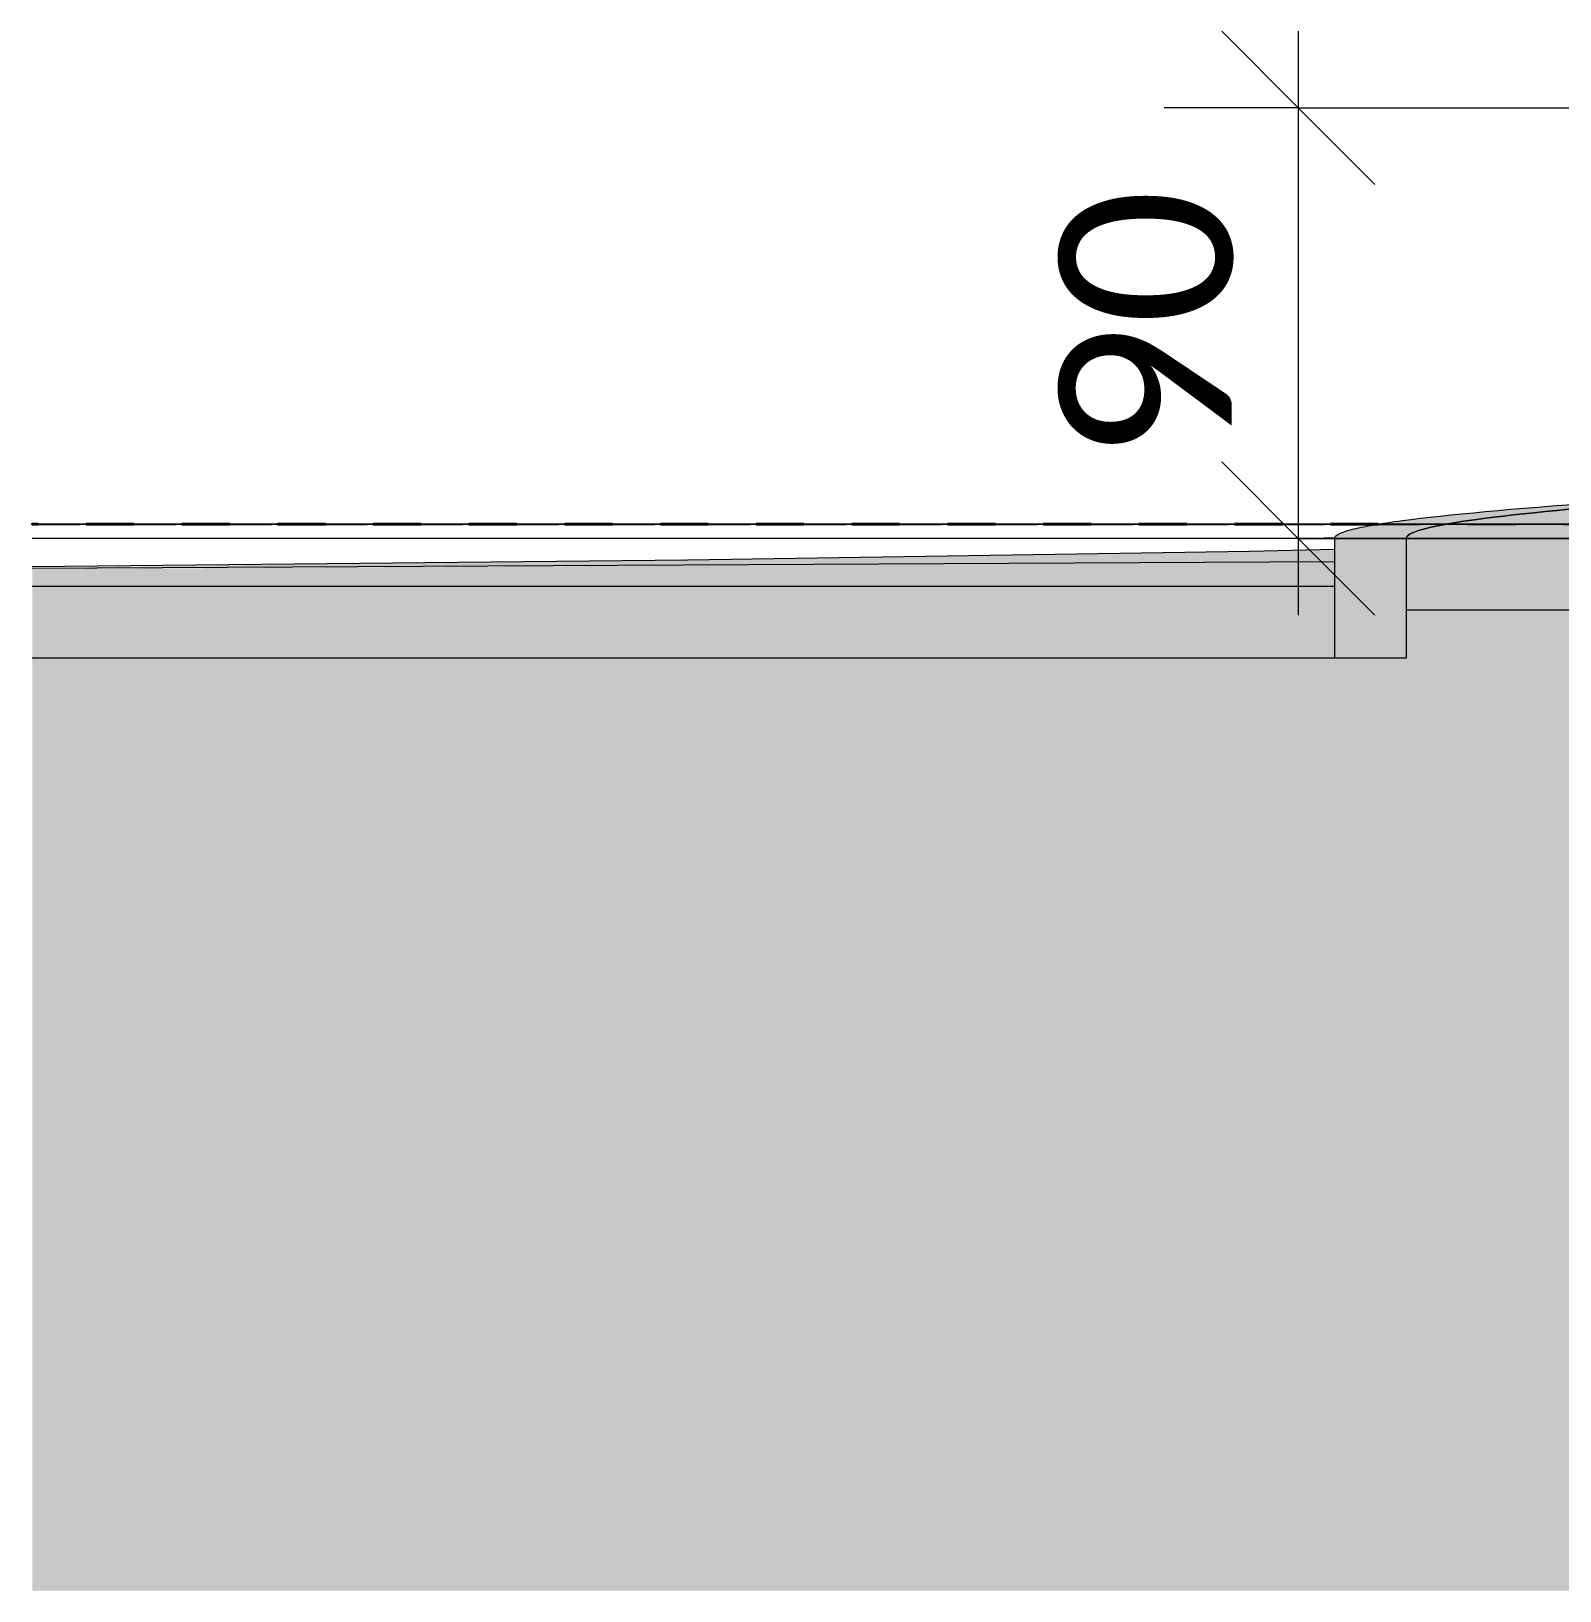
# Model space of a CAD drawing. Header units: metres. Extents: x -5 to 264, y -2 to 18.
# Drawn here: x -5.031 to -1.837, y -2.249 to 1.01 of the extents above; entities that cross this region are included whole.
import ezdxf

# ---------------------------------------------------------------- set-up
doc = ezdxf.new("R2010")
doc.units = ezdxf.units.M
for name, pattern in [('IMPORT-Center 1_4_ _3_', [0.01325, 0.00635, -0.0023, 0.0023, -0.0023]), ('IMPORT-Grid Line', [0.022225, 0.0127, -0.003175, 0.003175, -0.003175]), ('IMPORT-IMPORT-_Traço - ponto _2_', [0.016, 0.012, -0.002, 0, -0.002])]:
    doc.linetypes.add(name, pattern=pattern)
for name, color, linetype, lineweight in [('A-ANNO-DIMS', 7, 'Continuous', 5), ('A-ANNO-DIMS-200', 7, 'Continuous', 5), ('A-DETL-1', 7, 'Continuous', 20), ('A-DETL-3', 7, 'Continuous', 15), ('A-FLOR', 7, 'Continuous', 9), ('A-FLOR-2', 7, 'Continuous', 20), ('G-ANNO-SYMB-1', 7, 'IMPORT-Center 1_4_ _3_', 25)]:
    doc.layers.add(name, color=color, linetype=linetype, lineweight=lineweight)
for name, color, linetype, lineweight, true_color in [('A-DETL-4', 7, 'IMPORT-IMPORT-_Traço - ponto _2_', 40, 0x4c2626), ('A-DETL-5', 9, 'Continuous', 5, 0x808080), ('A-DETL-GENF-1', 7, 'Continuous', 5, 0xb8a087), ('A-FLOR-PATT-1', 7, 'Continuous', 9, 0x74756c), ('A-FLOR-PATT-2', 7, 'Continuous', 20, 0xd8dad9), ('A-FLOR-PATT-3', 7, 'Continuous', 20, 0xc0c0c0), ('ENT-ARQ-EP-101-PLA-R01-ESTUDO_dwg-1', 1, 'Continuous', 9, 0xff0000), ('S-GRID-1', 7, 'IMPORT-Grid Line', 5, 0x007ca5)]:
    doc.layers.add(name, color=color, linetype=linetype, lineweight=lineweight, true_color=true_color)
doc.styles.add('Calibri_2', font='calibri.ttf', dxfattribs={"height": 0.36})
doc.dimstyles.new('_Linear__M_MM_1_8mm', dxfattribs={"dimscale": 0.3048, "dimtxt": 0.423845, "dimasz": 1.049869, "dimexe": 0.918635, "dimexo": 0.0625, "dimgap": 0, "dimtad": 1, "dimdec": 1, "dimlfac": 100, "dimrnd": 0.1, "dimdsep": 46, "dimtxsty": 'Calibri_2', "dimblk1": 'OBLIQUE', "dimblk2": 'OBLIQUE', "dimsah": 1, "dimcen": 0.09, "dimdle": 0.524934, "dimazin": 0, "dimtfac": 1, "dimtdec": 4, "dimtix": 1, "dimtmove": 0, "dimatfit": 3, "dimfxl": 5.249344, "dimfxlon": 1, "dimtvp": 1, "dimtolj": 1, "dimtzin": 0, "dimlwd": 5, "dimlwe": 5, "dimarcsym": 2})

# ---------------------------------------------------------------- blocks, each defined once
blk = doc.blocks.new('ENT-ARQ-EP-101-PLA-R01-ESTUDO_dwg-4489889-CORTE A_A')
at = {"layer": 'A-DETL-3'}
blk.add_line((-5.0289, -0.02), (-2.2164, -0.02), dxfattribs=at)
blk.add_line((-5.0289, -0.02), (-2.2164, -0.02), dxfattribs=at)
at = {"layer": 'A-DETL-4'}
blk.add_line((-2.2164, -0.02), (-5.0289, -0.02), dxfattribs=at)
at = {"layer": 'A-DETL-5'}
for p, q in [((-5.0289, -0.02), (-4.1421, -0.02)), ((-5.0289, -0.02), (-2.9482, -0.02)), ((-5.0289, -0.02), (-2.2164, -0.02)), ((-5.0289, -0.02), (-2.2164, -0.02)), ((-4.6397, -0.02), (-5.0289, -0.02)), ((-5.0289, -0.02), (-3.6333, -0.02))]:
    blk.add_line(p, q, dxfattribs=at)
at = {"layer": 'A-FLOR'}
for p, q in [((-2.2164, -0.02), (-5.0289, -0.02)), ((-5.0289, -0.02), (-2.2164, -0.02)), ((-2.2164, -0.02), (-5.0289, -0.02)), ((-5.0289, -0.02), (-2.2164, -0.02))]:
    blk.add_line(p, q, dxfattribs=at)
for points, knots in [([(-2.2173, -0.02), (-2.2863, -0.02), (-2.6198, -0.02), (-3.4627, -0.02), (-4.3394, -0.02), (-4.8929, -0.02), (-5.0312, -0.02)], [-0.9074843, -0.9074843, -0.9074843, -0.9074843, -0.875, -0.75, -0.5, -0.4114093, -0.4114093, -0.4114093, -0.4114093]), ([(-3.2665, -0.02), (-3.3953, -0.02), (-3.7995, -0.02), (-4.3988, -0.02), (-4.8429, -0.02), (-5.0311, -0.02)], [-0.8076923, -0.8076923, -0.8076923, -0.8076923, -0.75, -0.625, -0.5264076, -0.5264076, -0.5264076, -0.5264076]), ([(-5.0311, -0.02), (-4.8429, -0.02), (-4.3988, -0.02), (-3.6561, -0.02), (-2.9011, -0.02), (-2.416, -0.02), (-2.2166, -0.02)], [-0.4735872, -0.4735872, -0.4735872, -0.4735872, -0.375, -0.25, -0.125, -0.0383808, -0.0383808, -0.0383808, -0.0383808]), ([(-2.2166, -0.02), (-2.6627, -0.02), (-3.6097, -0.02), (-4.5401, -0.02), (-5.0296, -0.02)], [-0.393165, -0.393165, -0.393165, -0.393165, -0.25, -0.0872646, -0.0872646, -0.0872646, -0.0872646]), ([(-5.0296, -0.02), (-4.5401, -0.02), (-3.6097, -0.02), (-2.6627, -0.02), (-2.2166, -0.02)], [-0.9127354, -0.9127354, -0.9127354, -0.9127354, -0.75, -0.606835, -0.606835, -0.606835, -0.606835]), ([(-5.0291, -0.02), (-4.2868, -0.02), (-3.348, -0.02), (-2.3928, -0.02), (-2.2167, -0.02)], [-0.8937438, -0.8937438, -0.8937438, -0.8937438, -0.5, -0.4112718, -0.4112718, -0.4112718, -0.4112718]), ([(-2.2167, -0.02), (-2.3928, -0.02), (-3.348, -0.02), (-4.2868, -0.02), (-5.0291, -0.02)], [-0.5887282, -0.5887282, -0.5887282, -0.5887282, -0.5, -0.1062562, -0.1062562, -0.1062562, -0.1062562]), ([(-4.8941, -0.02), (-4.8925, -0.02), (-4.8604, -0.02), (-4.8279, -0.02), (-4.7968, -0.02)], [-0.62585527, -0.62585527, -0.62585527, -0.62585527, -0.625, -0.60888949, -0.60888949, -0.60888949, -0.60888949]), ([(-3.3043, -0.02), (-3.2976, -0.02), (-3.2554, -0.02), (-3.213, -0.02), (-3.1771, -0.02)], [-0.37784282, -0.37784282, -0.37784282, -0.37784282, -0.375, -0.35985887, -0.35985887, -0.35985887, -0.35985887]), ([(-2.2167, -0.02), (-2.416, -0.02), (-2.7689, -0.02), (-3.1162, -0.02), (-3.2665, -0.02)], [-0.9616162, -0.9616162, -0.9616162, -0.9616162, -0.875, -0.8076923, -0.8076923, -0.8076923, -0.8076923]), ([(-2.3078, -0.02), (-2.3078, -0.02), (-2.2889, -0.02), (-2.241, -0.02), (-2.2198, -0.02)], [-1, -1, -1, -1, -0.875, -0.8038813, -0.8038813, -0.8038813, -0.8038813]), ([(-0.413, -0.02), (-0.5396, -0.02), (-0.7906, -0.02), (-1.2706, -0.02), (-1.794, -0.02), (-2.1411, -0.02), (-2.2837, -0.02), (-2.3078, -0.02), (-2.3078, -0.02)], [-1, -1, -1, -1, -0.875, -0.75, -0.5, -0.25, -0.125, 0, 0, 0, 0]), ([(-2.2575, -0.02), (-2.2639, -0.02), (-2.2723, -0.02), (-2.2794, -0.02), (-2.2814, -0.02)], [0.5235806, 0.5235806, 0.5235806, 0.5235806, 0.6153846, 0.6553191, 0.6553191, 0.6553191, 0.6553191]), ([(-2.1577, -0.02), (-2.1577, -0.02), (-2.1413, -0.02), (-2.1008, -0.02), (-2.085, -0.02)], [-1, -1, -1, -1, -0.875, -0.8141457, -0.8141457, -0.8141457, -0.8141457]), ([(-0.413, -0.02), (-0.5297, -0.02), (-0.7611, -0.02), (-1.2033, -0.02), (-1.6851, -0.02), (-2.0043, -0.02), (-2.1356, -0.02), (-2.1577, -0.02), (-2.1577, -0.02)], [-1, -1, -1, -1, -0.875, -0.75, -0.5, -0.25, -0.125, 0, 0, 0, 0]), ([(-2.085, -0.02), (-2.1008, -0.02), (-2.1413, -0.02), (-2.1577, -0.02), (-2.1577, -0.02)], [-0.1858543, -0.1858543, -0.1858543, -0.1858543, -0.125, 0, 0, 0, 0]), ([(-2.1577, -0.02), (-2.1577, -0.02), (-2.1356, -0.02), (-2.0043, -0.02), (-1.6851, -0.02), (-1.2033, -0.02), (-0.7611, -0.02), (-0.5297, -0.02), (-0.413, -0.02)], [-1, -1, -1, -1, -0.875, -0.75, -0.5, -0.25, -0.125, 0, 0, 0, 0])]:
    blk.add_open_spline(points, degree=3, knots=knots, dxfattribs=at)
for points in [[(-5.0289, -0.02), (-5.0191, -0.02), (-5.0093, -0.02), (-4.9995, -0.02)], [(-4.6957, -0.02), (-4.6595, -0.02), (-4.623, -0.02), (-4.5861, -0.02)], [(-4.4816, -0.02), (-4.4443, -0.02), (-4.4068, -0.02), (-4.3689, -0.02)], [(-4.252, -0.02), (-4.2165, -0.02), (-4.1808, -0.02), (-4.1447, -0.02)], [(-4.0176, -0.02), (-3.9829, -0.02), (-3.948, -0.02), (-3.9129, -0.02)], [(-3.7829, -0.02), (-3.7467, -0.02), (-3.7104, -0.02), (-3.6738, -0.02)], [(-3.546, -0.02), (-3.5069, -0.02), (-3.4677, -0.02), (-3.4282, -0.02)], [(-3.055, -0.02), (-3.0108, -0.02), (-2.9664, -0.02), (-2.9218, -0.02)], [(-2.7979, -0.02), (-2.753, -0.02), (-2.7079, -0.02), (-2.6627, -0.02)], [(-2.5355, -0.02), (-2.4904, -0.02), (-2.4451, -0.02), (-2.3997, -0.02)], [(-2.3025, -0.02), (-2.3061, -0.02), (-2.3078, -0.02), (-2.3078, -0.02)], [(-2.2854, -0.02), (-2.292, -0.02), (-2.2971, -0.02), (-2.3008, -0.02)], [(-2.2818, -0.02), (-2.2824, -0.02), (-2.2831, -0.02), (-2.2837, -0.02)], [(-2.2704, -0.02), (-2.2524, -0.02), (-2.2344, -0.02), (-2.2164, -0.02)], [(-2.2506, -0.02), (-2.2518, -0.02), (-2.253, -0.02), (-2.2542, -0.02)], [(-2.2185, -0.02), (-2.2301, -0.02), (-2.2407, -0.02), (-2.2501, -0.02)]]:
    blk.add_open_spline(points, degree=3, dxfattribs=at)
at = {"layer": 'G-ANNO-SYMB-1'}
blk.add_line((-5.0289, -0.02), (-0.413, -0.02), dxfattribs=at)
at = {"layer": 'S-GRID-1'}
for p in [(-2.2164, -0.02), (-2.2164, -0.02), (-2.2164, -0.02), (-2.2164, -0.02), (-2.2164, -0.02), (-2.2164, -0.02), (-2.2164, -0.02), (78.75, -0.02), (78.75, -0.02), (-2.2164, -0.02), (79.948, -0.02), (103.4583, -0.02), (103.4583, -0.02), (79.652, -0.02)]:
    blk.add_line(p, (-5.0289, -0.02), dxfattribs=at)
blk = doc.blocks.new('DIMBLOCK2-CORTE A_A')
at = {"layer": 'A-ANNO-DIMS-200', "lineweight": 9}
for p, q in [((-2.3834, 0.85), (-2.5434, 1.01)), ((-2.3834, 0.85), (-2.2234, 0.69)), ((-2.3834, -0.05), (-2.5434, 0.11)), ((-2.3834, -0.05), (-2.2234, -0.21))]:
    blk.add_line(p, q, dxfattribs=at)
at = {"layer": 'A-ANNO-DIMS-200'}
for p, q in [((-2.3834, 1.01), (-2.3834, -0.21)), ((-2.3834, 0.85), (-2.6634, 0.85)), ((-2.3834, 0.85), (-0.7834, 0.85)), ((-2.3834, -0.05), (-2.6634, -0.05)), ((-2.3834, -0.05), (-0.7834, -0.05))]:
    blk.add_line(p, q, dxfattribs=at)
at = {"layer": 'A-ANNO-DIMS-200', "color": 0, "insert": (-2.8824, 0.1118), "char_height": 0.36, "width": 0.691697, "attachment_point": 1, "rotation": 90, "line_spacing_factor": 1.158048, "style": 'Calibri_2'}
blk.add_mtext('90', dxfattribs=at)
blk = doc.blocks.new('_Oblique')
at = {"color": 0, "linetype": 'ByBlock', "lineweight": -2}
blk.add_line((-0.5, -0.5), (0.5, 0.5), dxfattribs=at)

msp = doc.modelspace()

# ---------------------------------------------------------------- hatches: boundary and pattern name
at = {"layer": 'A-DETL-GENF-1'}
h = msp.add_hatch(dxfattribs=at)
h.set_pattern_fill('FP_44', color=256, style=0, pattern_type=2)
h.set_pattern_definition([(45, (52.408, -4.548), (0, 1.79605), [1.27, -1.27]), (45, (52.745, -4.885), (0, 1.79605), [1.27, -1.27]), (45, (53.082, -5.222), (0, 1.79605), [1.27, -1.27]), (135, (52.408, -4.324), (-1.79605, 1e-16), [1.27, -1.27]), (135, (52.745, -3.987), (-1.79605, 1e-16), [1.27, -1.27]), (135, (53.082, -3.65), (-1.79605, 1e-16), [1.27, -1.27])])
h.paths.add_polyline_path([(76.3365, -2.2488), (103.4583, -2.2488), (103.4583, -1.45), (93.223, -1.45), (93.223, -0.9008), (90.763, -0.9008), (90.763, -0.15), (-0.223, -0.15), (-0.223, -0.2), (-2.1577, -0.2), (-2.1577, -0.3), (-5.0289, -0.3), (-5.0289, -2.2488), (72.9463, -2.2488)])
at = {"layer": 'A-FLOR-PATT-1'}
for points in [[(-2.1577, -0.3), (-2.1577, -0.05), (-2.3078, -0.05), (-2.3078, -0.3), (-2.2743, -0.3)], [(-2.1577, -0.2), (-0.223, -0.2), (-0.223, -0.05), (-2.1577, -0.05), (-2.1577, -0.127)], [(-2.4862, -0.3), (-2.3078, -0.3), (-2.3078, -0.15), (-5.0289, -0.15), (-5.0289, -0.3), (-2.6981, -0.3)]]:
    msp.add_hatch(color=256, dxfattribs=at).paths.add_polyline_path(points)
at = {"layer": 'A-FLOR-PATT-2'}
msp.add_hatch(color=256, dxfattribs=at).paths.add_polyline_path([(-1.003, -0.05), (-0.413, -0.0477), (-0.413, 0.1), (-1.2509, 0.0526), (-1.6386, 0.026), (-1.8772, 0.0053), (-2.0128, -0.0105), (-2.1051, -0.0263), (-2.1343, -0.0342), (-2.1518, -0.0421), (-2.1577, -0.05), (-1.0734, -0.05)])
h = msp.add_hatch(color=256, dxfattribs=at)
h.paths.add_polyline_path([(-2.1518, -0.0421), (-2.1518, -0.0421), (-2.2743, -0.0356)])
h.paths.add_polyline_path([(-2.0128, -0.0105), (-2.0128, -0.0105), (-2.0196, -0.0101)])
h.paths.add_polyline_path([(-2.3078, -0.05), (-2.1577, -0.05), (-2.1518, -0.0421), (-2.1343, -0.0342), (-2.1051, -0.0263), (-2.0128, -0.0105), (-1.8505, 0.0078), (-1.7021, 0.0211), (-1.7021, 0.0211), (-1.7587, 0.025), (-2.0319, 0.0025), (-2.1655, -0.0125), (-2.2562, -0.0275), (-2.2848, -0.035), (-2.3021, -0.0425)])
h.paths.add_polyline_path([(-1.6009, 0.0289), (-1.6009, 0.0289), (-1.6009, 0.0289)])
h.paths.add_polyline_path([(-1.7021, 0.0211), (-1.3746, 0.0447), (-0.8259, 0.0775), (-0.8612, 0.0775), (-1.4916, 0.0426), (-1.7587, 0.025), (-1.7021, 0.0211)])
h.paths.add_polyline_path([(-1.1213, 0.0605), (-1.1213, 0.0605), (-1.1213, 0.0605)])
at = {"layer": 'A-FLOR-PATT-3'}
msp.add_hatch(color=256, dxfattribs=at).paths.add_polyline_path([(-5.0289, -0.113), (-2.3078, -0.0975), (-2.3078, -0.0728), (-3.052, -0.0859), (-4.1391, -0.0999), (-5.0289, -0.1115), (-5.0289, -0.1128)])
h = msp.add_hatch(color=256, dxfattribs=at)
h.paths.add_polyline_path([(-3.5456, -0.15), (-2.3078, -0.15), (-2.3078, -0.0989), (-5.0289, -0.114), (-5.0289, -0.15), (-3.6441, -0.15)])
h.paths.add_polyline_path([(-3.1219, -0.137), (-3.1219, -0.137), (-3.0696, -0.137)])
h.paths.add_polyline_path([(-2.6981, -0.12), (-2.6981, -0.12), (-2.4862, -0.12)])

# ---------------------------------------------------------------- linework, layer by layer
at = {"layer": 'A-DETL-1'}
for p, q in [((-0.223, -0.2), (-2.1577, -0.2)), ((-2.1577, -0.2), (-2.1577, -0.3)), ((-2.1577, -0.3), (-5.0289, -0.3))]:
    msp.add_line(p, q, dxfattribs=at)
at = {"layer": 'A-FLOR'}
for p, q in [((-2.35, -0.05), (-5.0289, -0.05)), ((-2.3069, -0.0488), (-2.35, -0.05)), ((-2.307, -0.0489), (-2.35, -0.05)), ((-2.3078, -0.0989), (-5.0289, -0.113))]:
    msp.add_line(p, q, dxfattribs=at)
at = {"layer": 'A-FLOR', "flags": 128}
msp.add_lwpolyline([(-5.0289, -0.1082), (-3.6592, -0.0943), (-2.4854, -0.0764), (-2.3078, -0.0723)], dxfattribs=at)
at = {"layer": 'A-FLOR'}
for points, knots in [([(-2.1577, -0.05), (-2.1577, -0.0437), (-2.1356, -0.0312), (-2.0043, -0.0062), (-1.6851, 0.025), (-1.2033, 0.0562), (-0.7611, 0.0812), (-0.5297, 0.0937), (-0.413, 0.1)], [-1, -1, -1, -1, -0.875, -0.75, -0.5, -0.25, -0.125, 0, 0, 0, 0]), ([(-0.413, 0.1), (-0.5297, 0.0937), (-0.7611, 0.0812), (-1.2033, 0.0562), (-1.6851, 0.025), (-2.0043, -0.0062), (-2.1356, -0.0312), (-2.1577, -0.0437), (-2.1577, -0.05)], [-1, -1, -1, -1, -0.875, -0.75, -0.5, -0.25, -0.125, 0, 0, 0, 0]), ([(-2.3078, -0.05), (-2.3078, -0.0437), (-2.2837, -0.0312), (-2.1411, -0.0062), (-1.794, 0.025), (-1.2706, 0.0562), (-0.8386, 0.0788), (-0.6396, 0.0888), (-0.5643, 0.0925)], [-1, -1, -1, -1, -0.875, -0.75, -0.5, -0.25, -0.125, -0.05, -0.05, -0.05, -0.05])]:
    msp.add_open_spline(points, degree=3, knots=knots, dxfattribs=at)
at = {"layer": 'A-FLOR-2'}
for p, q in [((-0.413, -0.05), (-2.3078, -0.05)), ((-2.3078, -0.05), (-2.3078, -0.3)), ((-2.1577, -0.05), (-2.1577, -0.2)), ((-2.3078, -0.15), (-5.0289, -0.15))]:
    msp.add_line(p, q, dxfattribs=at)

# ---------------------------------------------------------------- block references
at = {"layer": 'ENT-ARQ-EP-101-PLA-R01-ESTUDO_dwg-1'}
msp.add_blockref('ENT-ARQ-EP-101-PLA-R01-ESTUDO_dwg-4489889-CORTE A_A', (0, 0), dxfattribs=at)

# ---------------------------------------------------------------- dimensions: what is measured, and where the dimension line sits
at = {"layer": 'A-ANNO-DIMS'}
dim = msp.add_linear_dim(base=(-2.3834, -0.05), p1=(-0.7834, 0.85), p2=(-0.7834, -0.05), angle=90, dimstyle='_Linear__M_MM_1_8mm', override={"dimpost": '<>', "dimfxl": 0.9}, dxfattribs=at)
dim.commit()
dim.dimension.update_dxf_attribs({"geometry": 'DIMBLOCK2-CORTE A_A', "text_midpoint": (-2.5679, 0.4)})

doc.saveas('drawing.dxf')
